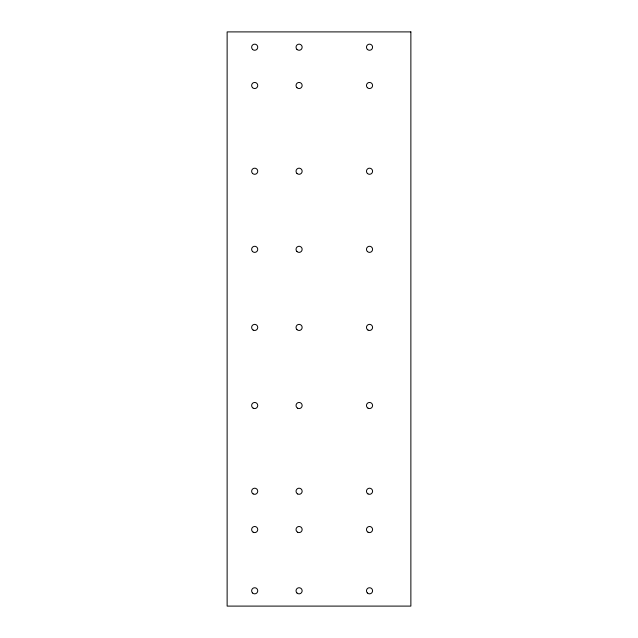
<?xml version="1.0" encoding="UTF-8"?>
<svg xmlns="http://www.w3.org/2000/svg" width="638" height="638" viewBox="0 0 638 638"><rect width="100%" height="100%" fill="white"/><g stroke="black" fill="none" stroke-linecap="round" stroke-linejoin="round"><path stroke-width="0.96" d="M410.872 31.9L227.128 31.9L227.128 606.1L410.872 606.1L410.872 31.9M296.925 592.957A3.062 3.062 0 0 0 302.053 591.578A3.062 3.062 0 0 0 298.305 587.829A3.062 3.062 0 0 0 296.925 592.957M367.36 592.957A3.062 3.062 0 0 0 372.488 591.578A3.062 3.062 0 0 0 368.74 587.829A3.062 3.062 0 0 0 367.36 592.957M367.998 532.196A3.062 3.062 0 0 0 372.592 529.54A3.062 3.062 0 0 0 367.998 526.884A3.062 3.062 0 0 0 367.998 532.196M297.563 532.196A3.062 3.062 0 0 0 302.157 529.54A3.062 3.062 0 0 0 297.563 526.884A3.062 3.062 0 0 0 297.563 532.196M253.158 532.196A3.062 3.062 0 0 0 257.752 529.54A3.062 3.062 0 0 0 253.158 526.884A3.062 3.062 0 0 0 253.158 532.196M297.563 493.916A3.062 3.062 0 0 0 302.157 491.26A3.062 3.062 0 0 0 297.563 488.604A3.062 3.062 0 0 0 297.563 493.916M367.998 493.916A3.062 3.062 0 0 0 372.592 491.26A3.062 3.062 0 0 0 367.998 488.604A3.062 3.062 0 0 0 367.998 493.916M297.563 408.168A3.062 3.062 0 0 0 302.157 405.513A3.062 3.062 0 0 0 297.563 402.857A3.062 3.062 0 0 0 297.563 408.168M367.998 408.168A3.062 3.062 0 0 0 372.592 405.513A3.062 3.062 0 0 0 367.998 402.857A3.062 3.062 0 0 0 367.998 408.168M296.925 329.591A3.062 3.062 0 0 0 302.053 328.211A3.062 3.062 0 0 0 298.305 324.463A3.062 3.062 0 0 0 296.925 329.591M367.998 330.077A3.062 3.062 0 0 0 372.592 327.422A3.062 3.062 0 0 0 367.998 324.766A3.062 3.062 0 0 0 367.998 330.077M367.36 251.5A3.062 3.062 0 0 0 372.488 250.12A3.062 3.062 0 0 0 368.74 246.372A3.062 3.062 0 0 0 367.36 251.5M296.925 251.5A3.062 3.062 0 0 0 302.053 250.12A3.062 3.062 0 0 0 298.305 246.372A3.062 3.062 0 0 0 296.925 251.5M296.925 173.408A3.062 3.062 0 0 0 302.053 172.029A3.062 3.062 0 0 0 298.305 168.28A3.062 3.062 0 0 0 296.925 173.408M367.36 173.408A3.062 3.062 0 0 0 372.488 172.029A3.062 3.062 0 0 0 368.74 168.28A3.062 3.062 0 0 0 367.36 173.408M296.925 87.661A3.062 3.062 0 0 0 302.053 86.282A3.062 3.062 0 0 0 298.305 82.533A3.062 3.062 0 0 0 296.925 87.661M367.36 87.661A3.062 3.062 0 0 0 372.488 86.282A3.062 3.062 0 0 0 368.74 82.533A3.062 3.062 0 0 0 367.36 87.661M367.36 49.381A3.062 3.062 0 0 0 372.488 48.002A3.062 3.062 0 0 0 368.74 44.253A3.062 3.062 0 0 0 367.36 49.381M296.925 49.381A3.062 3.062 0 0 0 302.053 48.002A3.062 3.062 0 0 0 298.305 44.253A3.062 3.062 0 0 0 296.925 49.381M252.52 49.381A3.062 3.062 0 0 0 257.648 48.002A3.062 3.062 0 0 0 253.9 44.253A3.062 3.062 0 0 0 252.52 49.381M252.52 87.661A3.062 3.062 0 0 0 257.648 86.282A3.062 3.062 0 0 0 253.9 82.533A3.062 3.062 0 0 0 252.52 87.661M252.52 173.408A3.062 3.062 0 0 0 257.648 172.029A3.062 3.062 0 0 0 253.9 168.28A3.062 3.062 0 0 0 252.52 173.408M252.52 251.5A3.062 3.062 0 0 0 257.648 250.12A3.062 3.062 0 0 0 253.9 246.372A3.062 3.062 0 0 0 252.52 251.5M253.158 330.077A3.062 3.062 0 0 0 257.752 327.422A3.062 3.062 0 0 0 253.158 324.766A3.062 3.062 0 0 0 253.158 330.077M253.158 408.168A3.062 3.062 0 0 0 257.752 405.513A3.062 3.062 0 0 0 253.158 402.857A3.062 3.062 0 0 0 253.158 408.168M253.158 493.916A3.062 3.062 0 0 0 257.752 491.26A3.062 3.062 0 0 0 253.158 488.604A3.062 3.062 0 0 0 253.158 493.916M252.52 592.957A3.062 3.062 0 0 0 257.648 591.578A3.062 3.062 0 0 0 253.9 587.829A3.062 3.062 0 0 0 252.52 592.957"/></g></svg>
